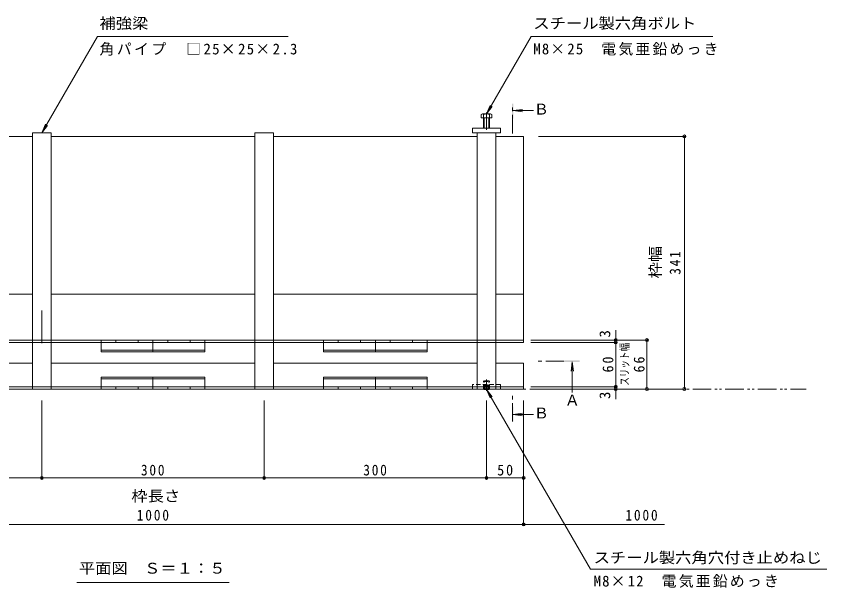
# Model space of a CAD drawing. Units: millimetres at full size, sheet at 1:5. Extents: x -1762 to 1950, y -1351 to 1333.
# Drawn here: x -961 to 132, y -212 to 560 of the extents above; entities that cross this region are included whole.
import ezdxf
from ezdxf.enums import TextEntityAlignment as Align

# ---------------------------------------------------------------- set-up
doc = ezdxf.new("R2010")
doc.units = ezdxf.units.MM
doc.header["$LTSCALE"] = 5
doc.header["$PDMODE"] = 32
doc.header["$PDSIZE"] = 4
for name, pattern in [('CHAIN1', [8, 5, -1, 1, -1]), ('CHAIN2', [12, 9, -1, 1, -1]), ('DASHED1', [1.8, 1.2, -0.6]), ('DOUBLE_CHAIN1', [8.8, 5, -1, 0.6, -0.6, 0.6, -1])]:
    doc.linetypes.add(name, pattern=pattern)
for name, color, linetype, lineweight in [('E-1_躯体', 7, 'Continuous', 18), ('E-3_寸法', 4, 'Continuous', 18), ('E-4_文字', 7, 'Continuous', 18), ('E-5_建具', 7, 'Continuous', 18), ('E-8_ハッチ', 7, 'DASHED1', 18), ('E-9_記号', 2, 'Continuous', 18), ('E-A_インテリア', 7, 'Continuous', 18), ('E-B_衛生陶器', 134, 'Continuous', 9), ('E-C_鉄骨', 5, 'DASHED1', 9)]:
    doc.layers.add(name, color=color, linetype=linetype, lineweight=lineweight)
doc.styles.add('ＭＳ ゴシック', font='')
doc.styles.get('ＭＳ ゴシック').set_extended_font_data('MS Gothic')

msp = doc.modelspace()

# ---------------------------------------------------------------- linework, layer by layer
at = {"layer": 'E-1_躯体', "color": 2, "linetype": 'DOUBLE_CHAIN1'}
msp.add_line((-1632.448, 56.27), (104.749, 56.27), dxfattribs=at)
at = {"layer": 'E-3_寸法'}
for p, q in [((-939.182, 397.27), (-1214.182, 397.27)), ((-639.182, 397.27), (-914.182, 397.27)), ((-339.182, 397.27), (-614.182, 397.27)), ((-939.182, 184.47), (-1214.182, 184.47)), ((-639.182, 184.47), (-914.182, 184.47)), ((-339.182, 184.47), (-614.182, 184.47)), ((-276.682, 184.47), (-314.182, 184.47)), ((-276.682, 122.27), (-1276.682, 122.27)), ((-276.682, 119.27), (-1276.682, 119.27)), ((-939.182, 91.27), (-1214.182, 91.27)), ((-639.182, 91.27), (-914.182, 91.27)), ((-339.182, 91.27), (-614.182, 91.27)), ((-276.682, 91.27), (-314.182, 91.27)), ((-276.682, 91.27), (-276.682, 56.27)), ((-1276.682, 59.27), (-276.682, 59.27)), ((-276.682, 56.27), (-1276.682, 56.27))]:
    msp.add_line(p, q, dxfattribs=at)
msp.add_lwpolyline([(-314.182, 397.27), (-276.682, 397.27), (-276.682, 119.27)], dxfattribs=at)
at = {"layer": 'E-4_文字'}
for p, q in [((-58.224, 397.07), (-256.53, 397.07)), ((-59.724, 397.27), (-59.724, 56.27)), ((-926.682, 162.404), (-926.682, 118.302)), ((-152.317, 122.27), (-152.317, 135.77)), ((-108.794, 122.27), (-266.682, 122.27)), ((-152.317, 119.27), (-152.317, 122.27)), ((-110.294, 56.27), (-110.294, 122.27)), ((-150.817, 119.27), (-266.682, 119.27)), ((-152.317, 59.27), (-152.317, 119.27)), ((-150.817, 59.27), (-266.682, 59.27)), ((-58.224, 56.27), (-256.53, 56.27)), ((-152.317, 56.27), (-152.317, 59.27)), ((-152.317, 56.27), (-152.317, 42.77)), ((-926.682, -65.135), (-926.682, 40.77)), ((-626.682, -65.135), (-626.682, 40.77)), ((-326.682, -65.135), (-326.682, 40.77)), ((-276.682, -127.936), (-276.682, 40.77)), ((-1226.682, -63.635), (-926.682, -63.635)), ((-926.682, -63.635), (-626.682, -63.635)), ((-626.682, -63.635), (-326.682, -63.635)), ((-326.682, -63.635), (-276.682, -63.635)), ((-276.682, -126.436), (-1276.682, -126.436)), ((-276.682, -126.436), (-86.682, -126.436))]:
    msp.add_line(p, q, dxfattribs=at)
for p in [(-59.724, 397.27), (-152.317, 122.27), (-152.317, 119.27), (-110.294, 122.27), (-152.317, 59.27), (-152.317, 56.27), (-110.294, 56.27), (-59.724, 56.27), (-926.682, -63.635), (-626.682, -63.635), (-326.682, -63.635), (-276.682, -63.635), (-276.682, -126.436)]:
    msp.add_point(p, dxfattribs=at)
at = {"layer": 'E-5_建具'}
for p, q in [((-926.682, 402.27), (-851.627, 532.27)), ((-594.127, 532.27), (-851.627, 532.27)), ((-326.682, 427.57), (-266.234, 532.27)), ((-21.234, 532.27), (-266.234, 532.27)), ((-326.682, 427.57), (-321.899, 439.119)), ((-326.682, 427.57), (-319.073, 437.487)), ((-926.682, 402.27), (-921.899, 413.819)), ((-926.682, 402.27), (-919.073, 412.187)), ((-326.682, 55.77), (-319.073, 45.853)), ((-326.682, 55.77), (-321.899, 44.222)), ((-879.365, -204.843), (-674, -204.843))]:
    msp.add_line(p, q, dxfattribs=at)
at = {"layer": 'E-5_建具', "color": 4, "linetype": 'CHAIN1'}
for p, q in [((-291.514, 401.27), (-291.514, 441.27)), ((-221.818, 93.82), (-261.818, 93.82)), ((-291.514, 12.27), (-291.514, 52.27))]:
    msp.add_line(p, q, dxfattribs=at)
at = {"layer": 'E-5_建具', "color": 4}
for p, q in [((-290.514, 432.057), (-278.121, 433.689)), ((-290.514, 432.057), (-278.121, 430.426)), ((-290.514, 432.057), (-263.375, 432.057)), ((-210.923, 92.82), (-212.555, 80.427)), ((-210.923, 92.82), (-209.292, 80.427)), ((-210.923, 92.82), (-210.923, 51.751)), ((-290.514, 21.926), (-278.121, 23.558)), ((-290.514, 21.926), (-263.375, 21.926)), ((-290.514, 21.926), (-278.121, 20.294))]:
    msp.add_line(p, q, dxfattribs=at)
at = {"layer": 'E-5_建具'}
msp.add_lwpolyline([(-326.682, 55.77), (-186.503, -187.028), (132.444, -187.028)], dxfattribs=at)
at = {"layer": 'E-5_建具', "color": 4}
for points in [[(-292.514, 441.27), (-290.514, 441.27), (-292.514, 421.27), (-290.514, 421.27)], [(-200.923, 94.82), (-220.923, 94.82), (-200.923, 92.82), (-220.923, 92.82)], [(-292.514, 32.27), (-290.514, 32.27), (-292.514, 12.27), (-290.514, 12.27)]]:
    msp.add_solid(points, dxfattribs=at)
at = {"layer": 'E-8_ハッチ'}
for p, q in [((-345.682, 62.27), (-345.682, 56.27)), ((-307.682, 62.27), (-345.682, 62.27)), ((-307.682, 56.27), (-345.682, 56.27)), ((-307.682, 56.27), (-307.682, 62.27))]:
    msp.add_line(p, q, dxfattribs=at)
at = {"layer": 'E-8_ハッチ', "linetype": 'Continuous'}
msp.add_lwpolyline([(-307.682, 402.27), (-345.682, 402.27), (-345.682, 408.27), (-307.682, 408.27)], close=True, dxfattribs=at)
at = {"layer": 'E-9_記号'}
for p, q in [((-333.882, 422.27), (-333.882, 426.97)), ((-321.082, 427.57), (-332.282, 427.57)), ((-330.682, 408.27), (-330.682, 426.97)), ((-322.682, 408.27), (-322.682, 426.97)), ((-319.482, 422.27), (-319.482, 426.97)), ((-319.482, 422.27), (-333.882, 422.27)), ((-329.982, 408.27), (-329.982, 422.27)), ((-323.382, 408.27), (-323.382, 422.27)), ((-329.982, 55.77), (-330.482, 56.27)), ((-329.982, 55.77), (-329.982, 56.27)), ((-329.982, 55.77), (-323.382, 55.77)), ((-329.185, 56.27), (-329.185, 55.77)), ((-328.685, 56.27), (-328.685, 55.77)), ((-324.68, 56.27), (-324.68, 55.77)), ((-324.18, 56.27), (-324.18, 55.77)), ((-323.382, 55.77), (-322.882, 56.27)), ((-323.382, 55.77), (-323.382, 56.27))]:
    msp.add_line(p, q, dxfattribs=at)
at = {"layer": 'E-9_記号', "color": 7, "linetype": 'CHAIN2'}
for p, q in [((-326.682, 429.57), (-326.682, 406.27)), ((-326.682, 69.27), (-326.682, 53.77))]:
    msp.add_line(p, q, dxfattribs=at)
at = {"layer": 'E-9_記号', "linetype": 'DASHED1'}
for p, q in [((-330.682, 66.57), (-329.982, 67.27)), ((-330.682, 56.47), (-330.682, 66.57)), ((-323.382, 67.27), (-329.982, 67.27)), ((-329.982, 56.27), (-329.982, 67.27)), ((-323.382, 56.27), (-323.382, 67.27)), ((-330.482, 56.27), (-330.682, 56.47)), ((-323.382, 60.77), (-329.982, 60.77)), ((-329.185, 60.77), (-326.682, 62.27)), ((-329.185, 60.77), (-329.185, 56.27)), ((-328.685, 60.77), (-328.685, 56.27)), ((-324.18, 60.77), (-326.682, 62.27)), ((-324.68, 60.77), (-324.68, 56.27)), ((-324.18, 60.77), (-324.18, 56.27)), ((-322.882, 56.27), (-322.682, 56.47))]:
    msp.add_line(p, q, dxfattribs=at)
for points in [[(-330.682, 66.57), (-322.682, 66.57), (-323.382, 67.27)], [(-330.682, 56.47), (-322.682, 56.47), (-322.682, 66.57)]]:
    msp.add_lwpolyline(points, dxfattribs=at)
at = {"layer": 'E-9_記号'}
for centre, radius, start, end in [((-332.282, 425.18), 2.39, 48.20791, 131.79209), ((-326.682, 414.152), 13.418, 72.62912, 107.33112), ((-321.082, 425.18), 2.39, 48.20791, 131.79209)]:
    msp.add_arc(centre, radius, start, end, dxfattribs=at)
at = {"layer": 'E-A_インテリア'}
for p, q in [((-939.182, 119.27), (-939.182, 59.27)), ((-914.182, 119.27), (-914.182, 59.27)), ((-639.182, 119.27), (-639.182, 59.27)), ((-614.182, 119.27), (-614.182, 59.27)), ((-339.182, 119.27), (-339.182, 59.27)), ((-314.182, 119.27), (-314.182, 59.27)), ((-914.182, 56.27), (-939.182, 56.27)), ((-614.182, 56.27), (-639.182, 56.27)), ((-314.182, 56.27), (-339.182, 56.27))]:
    msp.add_line(p, q, dxfattribs=at)
at = {"layer": 'E-A_インテリア', "linetype": 'DASHED1'}
for p, q in [((-939.182, 59.27), (-939.182, 56.27)), ((-914.182, 56.27), (-914.182, 59.27)), ((-639.182, 59.27), (-639.182, 56.27)), ((-614.182, 56.27), (-614.182, 59.27)), ((-339.182, 59.27), (-339.182, 56.27)), ((-314.182, 56.27), (-314.182, 59.27))]:
    msp.add_line(p, q, dxfattribs=at)
at = {"layer": 'E-B_衛生陶器'}
for p, q in [((-914.182, 402.27), (-914.182, 122.27)), ((-639.182, 122.27), (-639.182, 402.27)), ((-339.182, 402.27), (-339.182, 122.27))]:
    msp.add_line(p, q, dxfattribs=at)
at = {"layer": 'E-B_衛生陶器', "linetype": 'DASHED1'}
for p, q in [((-914.182, 122.27), (-914.182, 56.27)), ((-639.182, 122.27), (-639.182, 56.27)), ((-614.182, 122.27), (-614.182, 56.27)), ((-339.182, 122.27), (-339.182, 62.27)), ((-314.182, 122.27), (-314.182, 62.27)), ((-639.182, 56.27), (-614.182, 56.27))]:
    msp.add_line(p, q, dxfattribs=at)
at = {"layer": 'E-B_衛生陶器'}
for points in [[(-939.182, 122.27), (-939.182, 402.27), (-914.182, 402.27)], [(-639.182, 402.27), (-614.182, 402.27), (-614.182, 122.27)], [(-339.182, 402.27), (-314.182, 402.27), (-314.182, 122.27)]]:
    msp.add_lwpolyline(points, dxfattribs=at)
at = {"layer": 'E-B_衛生陶器', "linetype": 'DASHED1'}
msp.add_lwpolyline([(-939.182, 122.27), (-939.182, 56.27), (-914.182, 56.27)], dxfattribs=at)
at = {"layer": 'E-C_鉄骨'}
for p, q in [((-846.682, 121.77), (-846.682, 119.27)), ((-846.182, 122.27), (-827.182, 122.27)), ((-826.682, 121.77), (-826.682, 119.27)), ((-796.682, 121.77), (-796.682, 119.27)), ((-777.182, 122.27), (-796.182, 122.27)), ((-776.682, 121.77), (-776.682, 119.27)), ((-776.182, 122.27), (-757.182, 122.27)), ((-756.682, 121.77), (-756.682, 119.27)), ((-726.682, 121.77), (-726.682, 119.27)), ((-707.182, 122.27), (-726.182, 122.27)), ((-706.682, 121.77), (-706.682, 119.27)), ((-546.682, 121.77), (-546.682, 119.27)), ((-546.182, 122.27), (-527.182, 122.27)), ((-526.682, 121.77), (-526.682, 119.27)), ((-496.682, 121.77), (-496.682, 119.27)), ((-477.182, 122.27), (-496.182, 122.27)), ((-476.682, 121.77), (-476.682, 119.27)), ((-476.182, 122.27), (-457.182, 122.27)), ((-456.682, 121.77), (-456.682, 119.27)), ((-426.682, 121.77), (-426.682, 119.27)), ((-407.182, 122.27), (-426.182, 122.27)), ((-406.682, 121.77), (-406.682, 119.27)), ((-796.682, 119.27), (-826.682, 119.27)), ((-726.682, 119.27), (-756.682, 119.27)), ((-496.682, 119.27), (-526.682, 119.27)), ((-426.682, 119.27), (-456.682, 119.27)), ((-846.682, 56.77), (-846.682, 59.27)), ((-846.182, 56.27), (-827.182, 56.27)), ((-826.682, 56.77), (-826.682, 59.27)), ((-796.682, 59.27), (-826.682, 59.27)), ((-796.682, 56.77), (-796.682, 59.27)), ((-777.182, 56.27), (-796.182, 56.27)), ((-776.682, 56.77), (-776.682, 59.27)), ((-776.182, 56.27), (-757.182, 56.27)), ((-756.682, 56.77), (-756.682, 59.27)), ((-726.682, 59.27), (-756.682, 59.27)), ((-726.682, 56.77), (-726.682, 59.27)), ((-707.182, 56.27), (-726.182, 56.27)), ((-706.682, 56.77), (-706.682, 59.27)), ((-546.682, 56.77), (-546.682, 59.27)), ((-546.182, 56.27), (-527.182, 56.27)), ((-526.682, 56.77), (-526.682, 59.27)), ((-496.682, 59.27), (-526.682, 59.27)), ((-496.682, 56.77), (-496.682, 59.27)), ((-477.182, 56.27), (-496.182, 56.27)), ((-476.682, 56.77), (-476.682, 59.27)), ((-476.182, 56.27), (-457.182, 56.27)), ((-456.682, 56.77), (-456.682, 59.27)), ((-426.682, 59.27), (-456.682, 59.27)), ((-426.682, 56.77), (-426.682, 59.27)), ((-407.182, 56.27), (-426.182, 56.27)), ((-406.682, 56.77), (-406.682, 59.27))]:
    msp.add_line(p, q, dxfattribs=at)
at = {"layer": 'E-C_鉄骨', "linetype": 'Continuous'}
for p, q in [((-846.682, 119.27), (-846.682, 106.27)), ((-776.682, 119.27), (-776.682, 106.27)), ((-706.682, 119.27), (-706.682, 106.27)), ((-546.682, 119.27), (-546.682, 106.27)), ((-476.682, 119.27), (-476.682, 106.27)), ((-406.682, 119.27), (-406.682, 106.27)), ((-846.682, 108.57), (-776.682, 108.57)), ((-846.682, 106.27), (-776.682, 106.27)), ((-776.682, 108.57), (-706.682, 108.57)), ((-776.682, 106.27), (-706.682, 106.27)), ((-546.682, 108.57), (-476.682, 108.57)), ((-546.682, 106.27), (-476.682, 106.27)), ((-476.682, 108.57), (-406.682, 108.57)), ((-476.682, 106.27), (-406.682, 106.27)), ((-846.682, 72.27), (-776.682, 72.27)), ((-846.682, 59.27), (-846.682, 72.27)), ((-846.682, 69.97), (-776.682, 69.97)), ((-776.682, 72.27), (-706.682, 72.27)), ((-776.682, 59.27), (-776.682, 72.27)), ((-776.682, 69.97), (-706.682, 69.97)), ((-706.682, 59.27), (-706.682, 72.27)), ((-546.682, 72.27), (-476.682, 72.27)), ((-546.682, 59.27), (-546.682, 72.27)), ((-546.682, 69.97), (-476.682, 69.97)), ((-476.682, 72.27), (-406.682, 72.27)), ((-476.682, 59.27), (-476.682, 72.27)), ((-476.682, 69.97), (-406.682, 69.97)), ((-406.682, 59.27), (-406.682, 72.27))]:
    msp.add_line(p, q, dxfattribs=at)
at = {"layer": 'E-C_鉄骨'}
for centre, start, end in [((-846.182, 121.77), 90, 180), ((-827.182, 121.77), 0, 90), ((-796.182, 121.77), 90, 180), ((-777.182, 121.77), 0, 90), ((-757.182, 121.77), 0, 90), ((-726.182, 121.77), 90, 180), ((-707.182, 121.77), 0, 90), ((-546.182, 121.77), 90, 180), ((-527.182, 121.77), 0, 90), ((-496.182, 121.77), 90, 180), ((-477.182, 121.77), 0, 90), ((-457.182, 121.77), 0, 90), ((-426.182, 121.77), 90, 180), ((-407.182, 121.77), 0, 90), ((-846.182, 56.77), 180, 270), ((-827.182, 56.77), 270, 0), ((-796.182, 56.77), 180, 270), ((-777.182, 56.77), 270, 0), ((-757.182, 56.77), 270, 0), ((-726.182, 56.77), 180, 270), ((-707.182, 56.77), 270, 0), ((-546.182, 56.77), 180, 270), ((-527.182, 56.77), 270, 0), ((-496.182, 56.77), 180, 270), ((-477.182, 56.77), 270, 0), ((-457.182, 56.77), 270, 0), ((-426.182, 56.77), 180, 270), ((-407.182, 56.77), 270, 0)]:
    msp.add_arc(centre, 0.5, start, end, dxfattribs=at)

# ---------------------------------------------------------------- texts
at = {"layer": 'E-4_文字', "color": 2, "style": 'ＭＳ ゴシック', "width": 1.1}
msp.add_text('枠幅', height=14.66, rotation=90, dxfattribs=at).set_placement((-87.25, 205.52), align=Align.BOTTOM_LEFT)
at = {"layer": 'E-4_文字', "color": 2, "style": 'ＭＳ ゴシック'}
for p in [(-155.317, 125.77), (-155.317, 42.77)]:
    msp.add_text('3', height=14.66, rotation=90, dxfattribs=at).set_placement(p, align=Align.BOTTOM_LEFT)
at = {"layer": 'E-4_文字', "color": 4, "style": 'ＭＳ ゴシック', "width": 0.75}
msp.add_text('スリット幅', height=11, rotation=90, dxfattribs=at).set_placement((-131.546, 60.77), align=Align.BOTTOM_LEFT)
at = {"layer": 'E-4_文字', "color": 2, "style": 'ＭＳ ゴシック', "width": 1.1}
msp.add_text('枠長さ', height=14.66, dxfattribs=at).set_placement((-805.892, -99.894), align=Align.BOTTOM_LEFT)
at = {"layer": 'E-4_文字', "color": 2, "char_height": 14.66, "attachment_point": 7, "rotation": 90, "style": 'ＭＳ ゴシック'}
for s, insert in [('\\T1.27;\\W0.9;341', (-64.724, 210.52)), ('\\T1.27;\\W0.95;60', (-155.317, 78.645)), ('\\T1.27;\\W0.95;66', (-113.294, 78.645))]:
    msp.add_mtext(s, dxfattribs=dict(at, insert=insert))
at = {"layer": 'E-4_文字', "color": 2, "char_height": 14.66, "attachment_point": 7, "style": 'ＭＳ ゴシック'}
for s, insert in [('\\T1.27;\\W0.9;300', (-792.932, -60.635)), ('\\T1.27;\\W0.9;300', (-492.932, -60.635)), ('\\T1.27;\\W0.95;50', (-312.307, -60.635)), ('\\T1.28;\\W0.9;1000', (-798.557, -121.436)), ('\\T1.28;\\W0.9;1000', (-139.229, -121.436))]:
    msp.add_mtext(s, dxfattribs=dict(at, insert=insert))
at = {"layer": 'E-5_建具', "color": 2, "style": 'ＭＳ ゴシック', "width": 1.1}
for s, p in [('補強梁', (-848.916, 538.27)), ('スチール製六角ボルト', (-263.523, 538.27)), ('スチール製六角穴付き止めねじ', (-182.135, -183.028)), ('平面図\u3000Ｓ＝１：５', (-876.682, -197.343))]:
    msp.add_text(s, height=14.66, dxfattribs=at).set_placement(p, align=Align.BOTTOM_LEFT)
at = {"layer": 'E-5_建具', "color": 2, "style": 'ＭＳ ゴシック'}
for s, p in [('Ｂ', (-262.708, 422.352)), ('Ａ', (-220.923, 29.615)), ('Ｂ', (-262.708, 12.221))]:
    msp.add_text(s, height=14.66, dxfattribs=at).set_placement(p, align=Align.BOTTOM_LEFT)
at = {"layer": 'E-5_建具', "color": 2, "char_height": 14.66, "attachment_point": 7, "style": 'ＭＳ ゴシック'}
for s, insert in [('\\T1.17;角パイプ\u3000□25×25×2.3', (-848.916, 506.27)), ('\\T1.15;M8×25\u3000電気亜鉛めっき', (-263.523, 506.27)), ('\\T1.15;M8×12\u3000電気亜鉛めっき', (-182.135, -212.028))]:
    msp.add_mtext(s, dxfattribs=dict(at, insert=insert))

doc.saveas('drawing.dxf')
